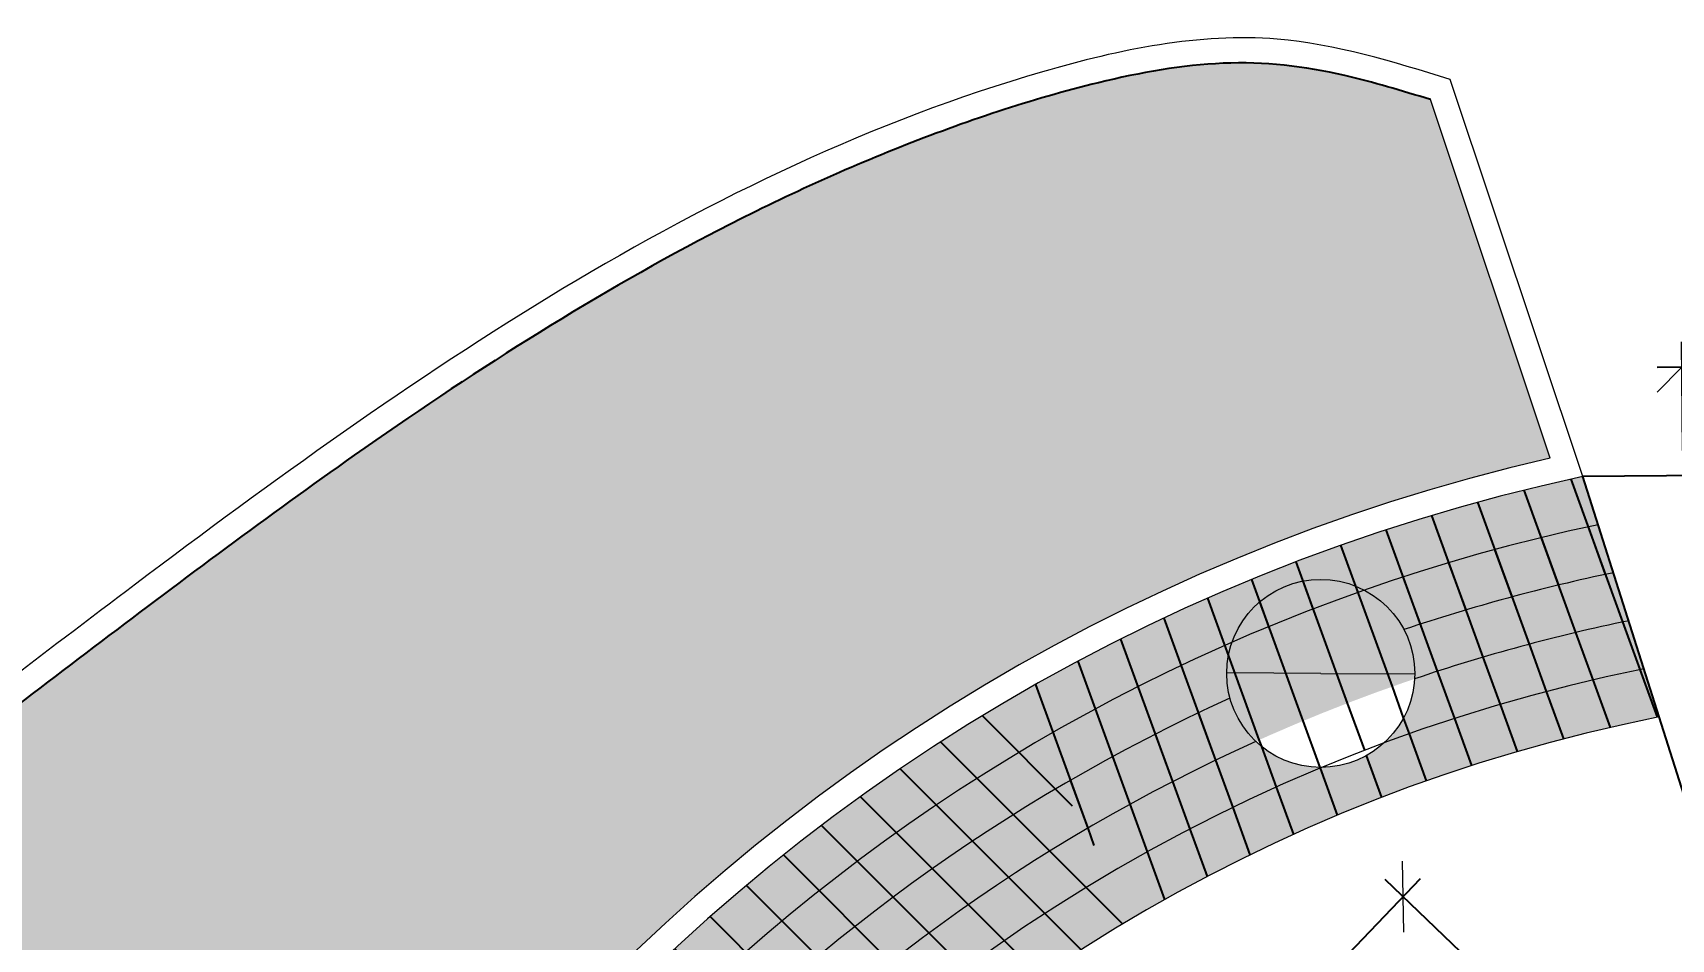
# Model space of a CAD drawing. Header units: millimetres. Extents: x 521 to 1055, y 261 to 520.
# Drawn here: x 527.48 to 534.02, y 510.48 to 514.09 of the extents above; entities that cross this region are included whole.
import ezdxf

# ---------------------------------------------------------------- set-up
doc = ezdxf.new("R2010")
doc.units = ezdxf.units.MM
doc.linetypes.add('CONTINU', pattern=[0])
doc.layers.add('0.1', color=8, linetype='Continuous', lineweight=13)
doc.layers.add('02', color=1, linetype='Continuous')
doc.styles.add('ROMANS', font='romans')
doc.dimstyles.new('Fares Eng - 50', dxfattribs={"dimscale": 2, "dimtxt": 0.085, "dimasz": 0.1, "dimexe": 0.05, "dimexo": 0.05, "dimgap": 0.04, "dimtad": 1, "dimzin": 4, "dimdsep": 46, "dimtxsty": 'ROMANS', "dimblk1": 'OBLIQUE', "dimblk2": 'OBLIQUE', "dimsah": 1, "dimcen": 0.05, "dimdle": 0.05, "dimclrd": 8, "dimclre": 8, "dimclrt": 8, "dimaunit": 1, "dimadec": 0, "dimazin": 0, "dimtfac": 1, "dimtix": 1, "dimtmove": 2, "dimatfit": 0, "dimldrblk": 'OPEN90', "dimfxl": 1, "dimtolj": 1, "dimtzin": 0, "dimarcsym": 0})
pattern_1 = [(90, (143.7004014686074, 358.238719848207), (-0.0549926, 3.367214368660623e-18), [0.03175, -0.0635]), (210, (143.7004014686074, 358.238719848207), (0.02749629999999999, -0.04762498862015612), [0.03175, -0.0635]), (150, (143.7004014686074, 358.270469848207), (-0.0274963, -0.04762498862015612), [0.03175, -0.0635])]
pattern_2 = [(290.0000000000001, (143.7004014686074, 358.238719848207), (0.1790114442597155, 0.06515483730353994), [])]

# ---------------------------------------------------------------- blocks, each defined once
blk = doc.blocks.new('rampa')
at = {"layer": '02', "color": 8, "linetype": 'CONTINU', "lineweight": -2}
for p, q in [((381.6993578523351, 87.75810711470733), (381.2993578523351, 86.45810711470733)), ((381.6993578523351, 87.75810711470733), (382.9993578523352, 87.75810711470733)), ((381.6993578523351, 87.75810711470733), (381.6993578523351, 86.45810711470733)), ((382.9993578523352, 87.75810711470733), (382.9993578523352, 86.45810711470733)), ((382.9993578523352, 87.75810711470733), (383.3993578523352, 86.45810711470733)), ((381.2993578523351, 86.45810711470733), (383.3993578523352, 86.45810711470733))]:
    blk.add_line(p, q, dxfattribs=at)
blk = doc.blocks.new('_OBLIQUE')
at = {"color": 0, "linetype": 'ByBlock'}
blk.add_line((-0.5, -0.5), (0.5, 0.5), dxfattribs=at)
blk = doc.blocks.new('*D3059')
at = {"layer": '0.1', "color": 8, "linetype": 'CONTINU', "lineweight": -2, "transparency": 16777216}
for p, q in [((534.0650532561027, 512.4276370135245), (534.0609505519382, 512.8617572425662)), ((535.3649952057822, 512.4399222674562), (535.3608925016176, 512.8740424964979)), ((533.9619000368807, 512.7608166884423), (535.4618330557415, 512.7749919814404))]:
    blk.add_line(p, q, dxfattribs=at)
at = {"layer": 'DEFPOINTS', "color": 0, "linetype": 'CONTINU', "lineweight": -2, "transparency": 16777216}
for p in [(535.3618375211508, 512.7740469619072), (534.0659982756359, 512.3276414789337), (535.3659402253154, 512.3399267328654)]:
    blk.add_point(p, dxfattribs=at)
at = {"layer": '0.1', "color": 8, "linetype": 'CONTINU', "lineweight": -2, "transparency": 16777216, "xscale": 0.2, "yscale": 0.2, "zscale": 0.2}
for p, rotation in [((534.0618955714714, 512.7617617079756), 180.5414643676561), ((535.3618375211508, 512.7740469619072), 0.5414643676561721)]:
    blk.add_blockref('_OBLIQUE', p, dxfattribs=dict(at, rotation=rotation))
at = {"layer": '0.1', "color": 8, "linetype": 'CONTINU', "lineweight": -2, "transparency": 16777216, "insert": (534.7103072640814, 512.9328969670161), "char_height": 0.17, "attachment_point": 5, "rotation": 0.5414643676561721, "style": 'ROMANS'}
blk.add_mtext('\\A1;1.30', dxfattribs=at)
blk = doc.blocks.new('_Open90')
at = {"color": 0, "linetype": 'ByBlock', "lineweight": -2}
for p, q in [((-0.5, 0.5), (0, 0)), ((0, 0), (-1, 0)), ((0, 0), (-0.5, -0.5))]:
    blk.add_line(p, q, dxfattribs=at)
blk = doc.blocks.new('*D3076')
at = {"layer": '0.1', "color": 8, "linetype": 'CONTINU', "lineweight": -2, "transparency": 16777216}
for p, q in [((617.9080223957566, 510.8695746013297), (617.9044993094958, 511.2236553279869)), ((618.0054893057442, 511.1246552236547), (533.5929398433088, 510.2847544020146)), ((533.6954630339018, 510.0316636716058), (533.691939947641, 510.3857443982629))]:
    blk.add_line(p, q, dxfattribs=at)
at = {"layer": 'DEFPOINTS', "color": 0, "linetype": 'CONTINU', "lineweight": -2, "transparency": 16777216}
for p in [(617.9090173417146, 510.7695795510395), (533.692934893599, 510.2857493479727), (533.6964579798598, 509.9316686213156)]:
    blk.add_point(p, dxfattribs=at)
at = {"layer": '0.1', "color": 8, "linetype": 'CONTINU', "lineweight": -2, "transparency": 16777216, "xscale": 0.2, "yscale": 0.2, "zscale": 0.2}
for p, rotation in [((617.9054942554538, 511.1236602776967), 0.5700714480730352), ((533.692934893599, 510.2857493479727), 180.570071448073)]:
    blk.add_blockref('_OBLIQUE', p, dxfattribs=dict(at, rotation=rotation))
at = {"layer": '0.1', "color": 8, "linetype": 'CONTINU', "lineweight": -2, "transparency": 16777216, "insert": (577.9782826180381, 510.9268134766502), "char_height": 0.17, "attachment_point": 5, "rotation": 0.5700714480729976, "style": 'ROMANS'}
blk.add_mtext('\\A1;84.22', dxfattribs=at)
blk = doc.blocks.new('*D3397')
at = {"layer": '0.1', "color": 8, "linetype": 'CONTINU', "lineweight": -2, "transparency": 16777216}
for p, q in [((530.956814061837, 508.5724027427185), (533.0184789764431, 510.7208549137504)), ((533.6243050020269, 510.0009069617768), (532.8770876581489, 510.7179402763786)), ((531.7011167683432, 507.9967607464109), (530.9538994244652, 508.7137940610127))]:
    blk.add_line(p, q, dxfattribs=at)
at = {"layer": 'DEFPOINTS', "color": 0, "linetype": 'CONTINU', "lineweight": -2, "transparency": 16777216}
for p in [(532.9492406359818, 510.6487019359174), (533.6964579798598, 509.9316686213156), (531.7732697461763, 507.9275224059496)]:
    blk.add_point(p, dxfattribs=at)
at = {"layer": '0.1', "color": 8, "linetype": 'CONTINU', "lineweight": -2, "transparency": 16777216, "xscale": 0.2, "yscale": 0.2, "zscale": 0.2}
for p, rotation in [((532.9492406359818, 510.6487019359174), 46.18092662257553), ((531.0260524022983, 508.6445557205514), 226.1809266225755)]:
    blk.add_blockref('_OBLIQUE', p, dxfattribs=dict(at, rotation=rotation))
at = {"layer": '0.1', "color": 8, "linetype": 'CONTINU', "lineweight": -2, "transparency": 16777216, "insert": (531.8685941057156, 509.7608720899955), "char_height": 0.17, "attachment_point": 5, "rotation": 46.180926622575534, "style": 'ROMANS'}
blk.add_mtext('\\A1;2.78', dxfattribs=at)

msp = doc.modelspace()

# ---------------------------------------------------------------- hatches: boundary and pattern name
at = {"layer": '0.1', "linetype": 'CONTINU'}
h = msp.add_hatch(dxfattribs=at)
h.set_pattern_fill('AR-SAND,_O', color=8, scale=0.005, double=1)
h.set_pattern_definition([(37.50000000000001, (143.7004014686074, 358.238719848207), (-0.008000156479920228, 0.2447066186646712), [0, -0.19304, 0, -0.2159, 0, -0.206375]), (7.499999999999999, (143.7004014686074, 358.238719848207), (0.2247616415690013, 0.3584125502841771), [0, -0.10414, 0, -0.17399, 0, -0.06667500000000001]), (327.5, (143.5441914686074, 358.238719848207), (0.395496185120729, 0.0007185923392728455), [0, -0.0635, 0, -0.2286, 0, -0.29845]), (317.5, (143.5441914686074, 358.238719848207), (0.3817782262361486, 0.1114646616286081), [0, -0.03175, 0, -0.14986, 0, -0.17145])])
edge = h.paths.add_edge_path()
edge.add_line((533.5360165536827, 512.3974808153464), (533.0587355591806, 513.8272650189189))
edge.add_spline(control_points=[(533.0587355591808, 513.827265018919), (532.9432892919972, 513.8628123955607), (532.8294865972589, 513.8968610354104), (532.5538601688957, 513.9609338482161), (532.3952759153028, 513.9792963891998), (532.0681603999071, 513.9648882629074), (531.9010828662172, 513.935670578851), (531.4655175553721, 513.828997030524), (531.1992513825087, 513.7393474288308), (530.68268253625, 513.5344384329151), (530.4304523908914, 513.4169413977754), (529.6903827671058, 513.0304579986908), (529.2191886313627, 512.7274488124453), (528.4197760060761, 512.1660714836116), (528.0843315346015, 511.9145926236158), (527.4293905296677, 511.4186376045285), (527.1081180446416, 511.1714267683035), (526.5634505613921, 510.7530411548966), (526.3464960754004, 510.5865625428099), (525.9471336827935, 510.282462843257), (525.7675956994609, 510.1468402320136), (525.3974477806339, 509.8682401792637), (525.2100380290955, 509.7255627074227), (524.8664589374262, 509.4234923238549), (524.7120120323927, 509.2635969970379), (524.5112609834002, 508.9649193112631), (524.4495775931193, 508.8289288513849), (524.4042636790005, 508.5858720374743), (524.4052694121685, 508.4809462563106), (524.4390308187044, 508.2513023775058), (524.4704663622542, 508.1291665820793), (524.5045235018092, 508.0019778839289), (524.5050429139171, 508.0000390505151), (524.505562739786, 507.9980994443924)], knot_values=[0.05075043708609669, 0.05075043708609669, 0.05075043708609669, 0.05075043708609669, 0.4098478123268969, 0.4098478123268969, 0.9308040381972504, 0.9308040381972504, 1.451760264067604, 1.451760264067604, 2.285668171511772, 2.285668171511772, 3.119576078955939, 3.119576078955939, 4.787391893844275, 4.787391893844275, 6.06272487463321, 6.06272487463321, 7.338057855422145, 7.338057855422145, 8.153920554177597, 8.153920554177597, 8.780618240816509, 8.780618240816509, 9.40731592745542, 9.40731592745542, 10.05739880283823, 10.05739880283823, 10.57797196691182, 10.57797196691182, 10.95287226495574, 10.95287226495574, 11.32777256299966, 11.32777256299966, 11.33357353295818, 11.33357353295818, 11.33357353295818, 11.33357353295818], degree=3, periodic=0)
edge.add_line((524.5055627397861, 507.9980994443923), (527.4837468313225, 505.015313525704))
edge.add_arc((535.2769657629815, 504.7981033793258), 7.79624535045282, 102.90329121469932, 178.4034833803922, ccw=False)
at = {"layer": '0.1', "linetype": 'CONTINU', "lineweight": -2}
h = msp.add_hatch(dxfattribs=at)
h.set_pattern_fill('HEX,_O', color=8, scale=0.01, angle=90, double=1)
h.set_pattern_definition(pattern_1)
h.paths.add_polyline_path([(533.9707708532853, 511.3657176075935), (533.9097813043049, 511.5574677421632, 0.03916905303432871), (532.8723406727856, 511.2615373048211, -0.1826359718548057), (532.6256909499873, 511.1643378864442, 0.3026068426234768), (528.3807225950309, 504.8035899206886), (528.580730296127, 504.809608417399, -0.3573289015450209)])
h.paths.add_polyline_path([(532.6256909499873, 511.1643378864442, -0.3422285132452853), (532.258587730332, 511.4407376659641, 0.2943854097199347), (527.980723352538, 504.7915534135345), (528.3807225950309, 504.8035899206886, -0.3026068426234768)])
h.paths.add_polyline_path([(533.848812708592, 511.7491520000061), (533.6660161372732, 512.323861400801, 0.2718117853635157), (527.9206548282172, 507.0601559705435, -0.5728171353321561), (528.5660665132848, 507.104730643156, -0.2652438076661258)])
h.paths.add_polyline_path([(528.1879071870538, 506.5244998346836, -0.1392296047564904), (528.0043707129141, 506.6155344211872, 0.06171877579495483), (527.7807309481224, 504.7855353771215), (527.980723352538, 504.7915534135345, -0.06001627738858627)])
h = msp.add_hatch(dxfattribs=at)
h.set_pattern_fill('LINE,_O', color=8, scale=0.06, angle=290.0000000000001, double=1)
h.set_pattern_definition(pattern_2)
h.paths.add_polyline_path([(533.9097813043049, 511.5574677421632, 0.03916905303432871), (532.8723406727856, 511.2615373048211, -0.1826359718548057), (532.6256909499873, 511.1643378864442, 0.03431974022658508), (531.7797465420608, 510.7418107791282), (531.8771032257591, 510.5670405883318, -0.08425390502217328), (533.9707708532853, 511.3657176075935)])
h.paths.add_polyline_path([(533.9097813043049, 511.5574677421632), (533.848812708592, 511.7491520000061, 0.03120712537372272), (532.9947599133162, 511.5173469776468, -0.1963511375742819), (532.8723406727856, 511.2615373048211, -0.03916905303432871)], flags=16)
h.paths.add_polyline_path([(533.7269315970191, 512.1323442015605, 0.08059205043840396), (531.487685429767, 511.266105304998), (531.7797465420608, 510.7418107791282, -0.08325818975425478), (533.9097813043049, 511.5574677421631)])
h.paths.add_polyline_path([(533.7878633240654, 511.9407758581966), (533.7269315970191, 512.1323442015606, 0.03232254900410195), (532.7945811493837, 511.8713954688948, -0.1518847098566332), (532.9521869313721, 511.7140703831587, -0.02969488994892212)], flags=16)
h.paths.add_polyline_path([(533.7269315970191, 512.1323442015606), (533.6660161372732, 512.323861400801, 0.07979631964095782), (531.3903343179337, 511.4408654934417), (531.487685429767, 511.266105304998, -0.02918073868828274), (532.2664930117201, 511.663287147303, -0.4576730608910766), (532.7945811493837, 511.8713954688948, -0.03232254900410195)], flags=16)
h.paths.add_polyline_path([(533.848812708592, 511.7491520000061), (533.6660161372732, 512.323861400801, 0.07979631964095782), (531.3903343179337, 511.4408654934417), (531.6823914321842, 510.9165781446735, -0.08231901923192471)])
h.paths.add_polyline_path([(532.6256909499873, 511.1643378864442, -0.1963511375742463), (532.361667235611, 511.2678585964986, 0.02696098031856845), (531.6823914321842, 510.9165781446735), (531.7797465420608, 510.7418107791282, -0.03431974022658277)], flags=16)
h = msp.add_hatch(dxfattribs=at)
h.set_pattern_fill('LINE,_O', color=8, scale=0.06, angle=290.0000000000001, double=1)
h.set_pattern_definition(pattern_2)
h.paths.add_polyline_path([(533.848812708592, 511.7491520000061, 0.03120712537372272), (532.9947599133162, 511.5173469776468, -0.1963511375742819), (532.8723406727856, 511.2615373048211, -0.03916905303432842), (533.9097813043049, 511.5574677421631)], flags=16)
h.paths.add_polyline_path([(533.7269315970191, 512.1323442015606, 0.08059205043840398), (531.487685429767, 511.266105304998), (531.7797465420608, 510.7418107791282, -0.08325818975425478), (533.9097813043049, 511.5574677421631)])
h.paths.add_polyline_path([(533.7269315970191, 512.1323442015606), (533.6660161372732, 512.323861400801, 0.07979631964095782), (531.3903343179337, 511.4408654934417), (531.487685429767, 511.266105304998, -0.02918073868828274), (532.2664930117201, 511.663287147303, -0.4576730608910766), (532.7945811493837, 511.8713954688948, -0.03232254900410195)], flags=16)
h.paths.add_polyline_path([(533.848812708592, 511.7491520000061), (533.6660161372732, 512.323861400801, 0.07979631964095782), (531.3903343179337, 511.4408654934417), (531.6823914321842, 510.9165781446735, -0.08231901923192471)])
h.paths.add_polyline_path([(532.6256909499873, 511.1643378864442, -0.1963511375742859), (532.361667235611, 511.2678585964986, 0.02696098031856845), (531.6823914321842, 510.9165781446735), (531.7797465420608, 510.7418107791282, -0.03431974022658462)], flags=16)
h.paths.add_polyline_path([(532.258587730332, 511.4407376659641, 0.0260165672837013), (531.58503776664, 511.0913429174201), (531.6823914321841, 510.9165781446735, -0.02696098031857069), (532.361667235611, 511.2678585964986, -0.1366920834931339)], flags=16)
h = msp.add_hatch(dxfattribs=at)
h.set_pattern_fill('LINE,_O', color=8, scale=0.06, angle=290.0000000000001, double=1)
h.set_pattern_definition(pattern_2)
h.paths.add_polyline_path([(533.848812708592, 511.7491520000061), (533.6660161372732, 512.323861400801, 0.07979631964095782), (531.3903343179337, 511.4408654934417), (531.6823914321842, 510.9165781446735, -0.08231901923192471)])
at = {"layer": '0.1'}
msp.add_hatch(color=8, dxfattribs=at).paths.add_polyline_path([(532.2454082480402, 511.5412692842854), (532.620403080394, 511.5393006025042), (532.9953979127478, 511.5373319207231, 1)])
at = {"layer": '0.1', "linetype": 'CONTINU', "lineweight": -2}
h = msp.add_hatch(dxfattribs=at)
h.set_pattern_fill('HEX,_O', color=8, scale=0.01, angle=90, double=1)
h.set_pattern_definition(pattern_1)
h.paths.add_polyline_path([(533.9097813043049, 511.5574677421632), (533.848812708592, 511.7491520000061, 0.03120712537372272), (532.9947599133162, 511.5173469776468, -0.1963511375742819), (532.8723406727856, 511.2615373048211, -0.03916905303432871)])
h.paths.add_polyline_path([(532.361667235611, 511.2678585964986, -0.1366920834931339), (532.258587730332, 511.4407376659641, 0.2035317031849338), (528.4011681779315, 507.2391285294268, -0.1447936027302823), (528.5660665132848, 507.104730643156, -0.2069759820696959)])
h = msp.add_hatch(dxfattribs=at)
h.set_pattern_fill('LINE,_O', color=8, scale=0.06, angle=290.0000000000001, double=1)
h.set_pattern_definition(pattern_2)
h.paths.add_polyline_path([(532.6256909499874, 511.1643378864442, -0.1963511375743255), (532.361667235611, 511.2678585964986, 0.02696098031856845), (531.6823914321842, 510.9165781446735), (531.7797465420608, 510.7418107791282, -0.03431974022658647)])
h.paths.add_polyline_path([(533.848812708592, 511.7491520000061, 0.03120712537372272), (532.9947599133162, 511.5173469776468, -0.1963511375742819), (532.8723406727856, 511.2615373048211, -0.03916905303432842), (533.9097813043049, 511.5574677421631)])
h = msp.add_hatch(dxfattribs=at)
h.set_pattern_fill('LINE,_O', color=8, scale=0.06, angle=315, double=1)
h.set_pattern_definition([(315, (143.7004014686074, 358.238719848207), (0.1347038418160373, 0.1347038418160373), [])])
h.paths.add_polyline_path([(531.8771032257591, 510.5670405883317), (531.7797465420608, 510.7418107791282, 0.08935678099713337), (529.9253902642483, 509.1476826250691), (530.097863509203, 509.0427001373663, -0.08815138804316049)])
h.paths.add_polyline_path([(531.7797465420608, 510.7418107791282), (531.6823914321842, 510.9165781446735, 0.09049393698262326), (529.753010316592, 509.2526083237756), (529.9253902642483, 509.1476826250691, -0.08935678099713268)])
h.paths.add_polyline_path([(531.6823914321841, 510.9165781446735), (531.58503776664, 511.0913429174201, 0.09156850717035162), (529.5807158608001, 509.3574819845639), (529.753010316592, 509.2526083237756, -0.09049393698262237)])
h.paths.add_polyline_path([(531.58503776664, 511.0913429174202), (531.487685429767, 511.266105304998, 0.09258553379798176), (529.4084999417785, 509.4623078409202), (529.5807158608001, 509.3574819845639, -0.09156850717035162)])
h.paths.add_polyline_path([(531.487685429767, 511.266105304998), (531.3903343179337, 511.4408654934417, 0.09354953024764721), (529.2363563416383, 509.5670896776021), (529.4084999417785, 509.4623078409202, -0.09258553379798172)])

# ---------------------------------------------------------------- linework, layer by layer
at = {"layer": '0.1', "color": 8}
for p, q in [((533.6660161372731, 512.323861400801), (533.137323499732, 513.9076587663135)), ((533.5360165536824, 512.3974808153471), (533.0587355591808, 513.8272650189189)), ((533.6660161372731, 512.323861400801), (609.6508331500465, 513.0419648301017)), ((532.620403080394, 511.5393006025042), (532.2454082480405, 511.5412692842854)), ((532.620403080394, 511.5393006025042), (532.995397912748, 511.5373319207231))]:
    msp.add_line(p, q, dxfattribs=at)
msp.add_circle((532.620403080394, 511.5393006025042), 0.3749999999998903, dxfattribs=at)
for radius, start, end in [(7.796245350452813, 102.9032912146993, 178.403483380387), (7.696245350452814, 102.0822888878117, 180.159865969096), (7.496245350452813, 101.9334102692139, 160.7983901666657), (7.296245350452813, 101.7763277628666, 108.5798959367648), (7.096245350452813, 101.6103427441361, 108.7601686099299), (6.896245350452813, 101.4346747842052, 180.159865969096), (7.296245350452813, 114.4367973796523, 160.4542717837258), (6.696245350452813, 101.2484492895341, 180.159865969096), (7.096245350452813, 114.256524706487, 161.0314579669443)]:
    msp.add_arc((535.2769657629815, 504.7981033793258), radius, start, end, dxfattribs=at)
msp.add_spline([(533.137323499732, 513.9076587663135), (532.4471572434215, 514.0682842270876), (531.510461416425, 513.9381999171678), (527.8936859836215, 511.8951591763421), (525.6004725283867, 510.1461740281125), (524.3090957495117, 508.5539315795581), (524.4159075940927, 507.9463624642653)], degree=3, dxfattribs=at)
at = {"layer": '0.1', "color": 8, "lineweight": -2}
msp.add_open_spline([(533.0587355591808, 513.827265018919), (532.9432892919972, 513.8628123955607), (532.8294865972589, 513.8968610354104), (532.5538601688957, 513.9609338482161), (532.3952759153028, 513.9792963891998), (532.0681603999071, 513.9648882629074), (531.9010828662172, 513.935670578851), (531.4655175553721, 513.828997030524), (531.1992513825087, 513.7393474288308), (530.68268253625, 513.5344384329151), (530.4304523908914, 513.4169413977754), (529.6903827671058, 513.0304579986908), (529.2191886313627, 512.7274488124453), (528.4197760060761, 512.1660714836116), (528.0843315346015, 511.9145926236158), (527.4293905296677, 511.4186376045285), (527.1081180446416, 511.1714267683035), (526.5634505613921, 510.7530411548966), (526.3464960754004, 510.5865625428099), (525.9471336827935, 510.282462843257), (525.7675956994609, 510.1468402320136), (525.3974477806339, 509.8682401792637), (525.2100380290955, 509.7255627074227), (524.8664589374262, 509.4234923238549), (524.7120120323927, 509.2635969970379), (524.5112609834002, 508.9649193112631), (524.4495775931193, 508.8289288513849), (524.4042636790005, 508.5858720374743), (524.4052694121685, 508.4809462563106), (524.4390308187044, 508.2513023775058), (524.4704663622542, 508.1291665820793), (524.5045235018092, 508.0019778839289), (524.5050429139171, 508.0000390505151), (524.505562739786, 507.9980994443924)], degree=3, knots=[0.05075043708609669, 0.05075043708609669, 0.05075043708609669, 0.05075043708609669, 0.4098478123268969, 0.4098478123268969, 0.9308040381972504, 0.9308040381972504, 1.451760264067604, 1.451760264067604, 2.285668171511772, 2.285668171511772, 3.119576078955939, 3.119576078955939, 4.787391893844275, 4.787391893844275, 6.06272487463321, 6.06272487463321, 7.338057855422145, 7.338057855422145, 8.153920554177597, 8.153920554177597, 8.780618240816509, 8.780618240816509, 9.40731592745542, 9.40731592745542, 10.05739880283823, 10.05739880283823, 10.57797196691182, 10.57797196691182, 10.95287226495574, 10.95287226495574, 11.32777256299966, 11.32777256299966, 11.33357353295818, 11.33357353295818, 11.33357353295818, 11.33357353295818], dxfattribs=at)

# ---------------------------------------------------------------- block references
at = {"layer": '0.1', "color": 8, "linetype": 'CONTINU', "lineweight": -2, "rotation": 180.5414643676594}
msp.add_blockref('rampa', (916.2312076387893, 602.401306629057), dxfattribs=at)

# ---------------------------------------------------------------- dimensions: what is measured, and where the dimension line sits
at = {"layer": '0.1', "color": 8, "linetype": 'CONTINU', "lineweight": -2}
for p1, p2, distance, picture, middle in [((534.065998275636, 512.3276414789339), (535.3659402253154, 512.3399267328655), 0.4341396151524027, '*D3059', (534.7103072640814, 512.9328969670161)), ((531.7732697461763, 507.9275224059497), (533.6964579798598, 509.9316686213156), 1.0356015320773309, '*D3397', (531.8685941057156, 509.7608720899955))]:
    dim = msp.add_aligned_dim(p1=p1, p2=p2, distance=distance, dimstyle='Fares Eng - 50', dxfattribs=at)
    dim.commit()
    dim.dimension.update_dxf_attribs({"geometry": picture, "text_midpoint": middle})
dim = msp.add_linear_dim(base=(533.692934893599, 510.2857493479727), p1=(617.9090173417146, 510.7695795510394), p2=(533.6964579798598, 509.9316686213156), angle=180.57007144807287, dimstyle='Fares Eng - 50', dxfattribs=at)
dim.commit()
dim.dimension.update_dxf_attribs({"geometry": '*D3076', "text_midpoint": (577.9782826180381, 510.9268134766502), "dimtype": 161})

doc.saveas('drawing.dxf')
